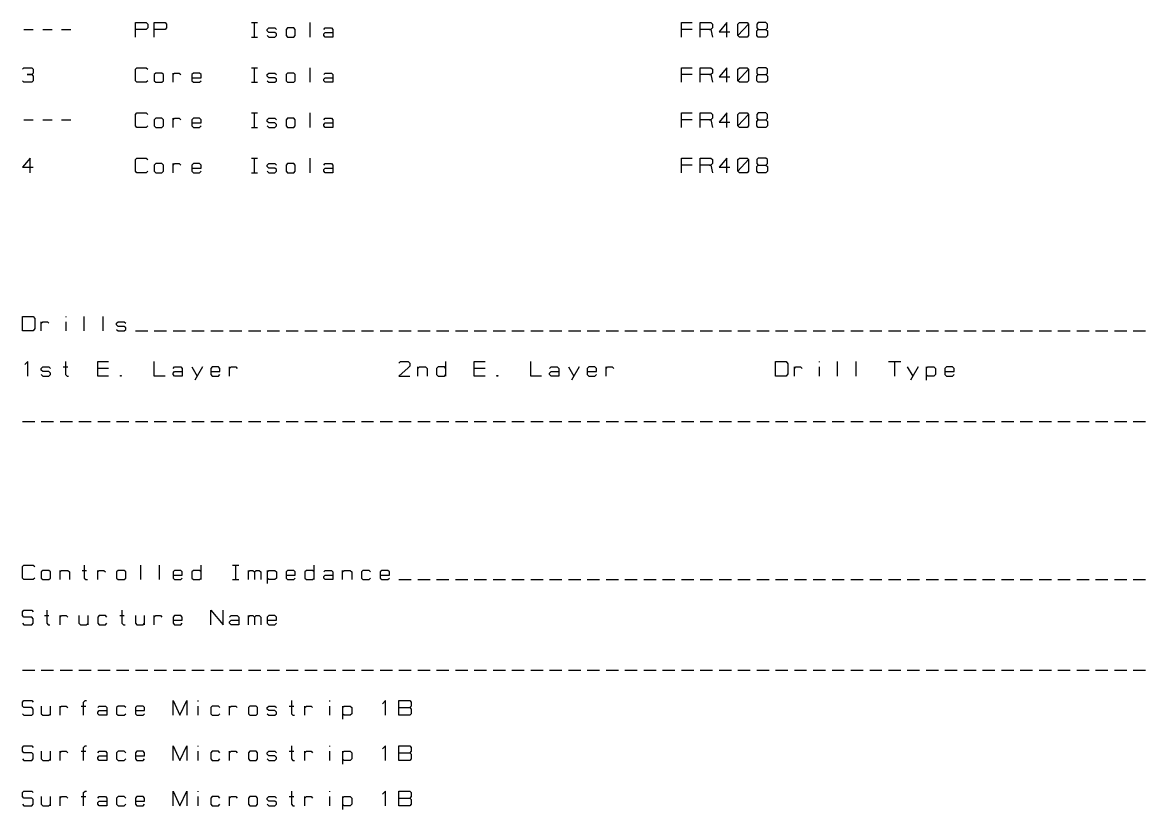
# Model space of a CAD drawing. Extents: x 0 to 291, y 0 to 144.
# Drawn here: x 0 to 49.69, y 0 to 34.82 of the extents above; entities that cross this region are included whole.
import ezdxf

# ---------------------------------------------------------------- set-up
doc = ezdxf.new("R2010")
doc.units = 0

msp = doc.modelspace()

# ---------------------------------------------------------------- linework, layer by layer
at = {"layer": 'StackupLayer'}
for p, q in [((4.998, 34.17), (4.998, 34.816)), ((4.998, 34.816), (5.474, 34.816)), ((5.474, 34.816), (5.542, 34.748)), ((5.831, 34.17), (5.831, 34.816)), ((5.831, 34.816), (6.307, 34.816)), ((6.307, 34.816), (6.375, 34.748)), ((10.132, 34.816), (10.404, 34.816)), ((10.268, 34.17), (10.268, 34.816)), ((12.733, 34.17), (12.733, 34.816)), ((29.155, 34.17), (29.155, 34.816)), ((29.155, 34.816), (29.631, 34.816)), ((29.988, 34.17), (29.988, 34.816)), ((29.988, 34.816), (30.464, 34.816)), ((30.464, 34.816), (30.532, 34.748)), ((31.161, 34.816), (30.821, 34.408)), ((31.161, 34.17), (31.161, 34.816)), ((31.654, 34.748), (31.722, 34.816)), ((31.722, 34.816), (32.062, 34.816)), ((32.062, 34.816), (32.13, 34.748)), ((32.555, 34.816), (32.487, 34.748)), ((32.895, 34.816), (32.555, 34.816)), ((32.963, 34.748), (32.895, 34.816)), ((0.068, 34.51), (0.476, 34.51)), ((0.901, 34.51), (1.309, 34.51)), ((1.734, 34.51), (2.142, 34.51)), ((5.474, 34.51), (4.998, 34.51)), ((5.542, 34.578), (5.474, 34.51)), ((5.542, 34.748), (5.542, 34.578)), ((6.307, 34.51), (5.831, 34.51)), ((6.375, 34.578), (6.307, 34.51)), ((6.375, 34.748), (6.375, 34.578)), ((10.829, 34.51), (10.897, 34.578)), ((10.829, 34.442), (10.829, 34.51)), ((10.897, 34.374), (10.829, 34.442)), ((10.897, 34.578), (11.169, 34.578)), ((11.169, 34.374), (10.897, 34.374)), ((11.169, 34.578), (11.237, 34.51)), ((11.237, 34.306), (11.169, 34.374)), ((11.237, 34.238), (11.237, 34.306)), ((11.73, 34.578), (11.662, 34.51)), ((11.662, 34.51), (11.662, 34.238)), ((12.002, 34.578), (11.73, 34.578)), ((12.07, 34.51), (12.002, 34.578)), ((12.07, 34.238), (12.07, 34.51)), ((13.328, 34.51), (13.396, 34.578)), ((13.328, 34.306), (13.396, 34.374)), ((13.328, 34.238), (13.328, 34.306)), ((13.396, 34.578), (13.668, 34.578)), ((13.396, 34.374), (13.736, 34.374)), ((13.668, 34.578), (13.736, 34.51)), ((13.736, 34.51), (13.736, 34.17)), ((29.631, 34.51), (29.155, 34.51)), ((30.464, 34.51), (29.988, 34.51)), ((30.396, 34.51), (30.464, 34.51)), ((30.532, 34.578), (30.464, 34.51)), ((30.464, 34.51), (30.532, 34.17)), ((30.532, 34.748), (30.532, 34.578)), ((30.821, 34.408), (31.297, 34.408)), ((31.654, 34.238), (31.654, 34.748)), ((31.654, 34.238), (32.13, 34.748)), ((32.13, 34.748), (32.13, 34.238)), ((32.487, 34.748), (32.487, 34.578)), ((32.487, 34.578), (32.555, 34.51)), ((32.487, 34.442), (32.555, 34.51)), ((32.487, 34.238), (32.487, 34.442)), ((32.555, 34.51), (32.895, 34.51)), ((32.555, 34.51), (32.895, 34.51)), ((32.895, 34.51), (32.963, 34.578)), ((32.895, 34.51), (32.963, 34.442)), ((32.963, 34.578), (32.963, 34.748)), ((32.963, 34.442), (32.963, 34.238)), ((10.132, 34.17), (10.404, 34.17)), ((10.829, 34.238), (10.897, 34.17)), ((10.897, 34.17), (11.169, 34.17)), ((11.169, 34.17), (11.237, 34.238)), ((11.662, 34.238), (11.73, 34.17)), ((11.73, 34.17), (12.002, 34.17)), ((12.002, 34.17), (12.07, 34.238)), ((13.396, 34.17), (13.328, 34.238)), ((13.736, 34.17), (13.396, 34.17)), ((13.736, 34.238), (13.736, 34.17)), ((31.722, 34.17), (31.654, 34.238)), ((32.062, 34.17), (31.722, 34.17)), ((32.13, 34.238), (32.062, 34.17)), ((32.555, 34.17), (32.487, 34.238)), ((32.895, 34.17), (32.555, 34.17)), ((32.963, 34.238), (32.895, 34.17)), ((0, 32.748), (0.068, 32.816)), ((0.068, 32.816), (0.408, 32.816)), ((0.408, 32.816), (0.476, 32.748)), ((4.998, 32.748), (5.066, 32.816)), ((5.066, 32.816), (5.474, 32.816)), ((5.474, 32.816), (5.542, 32.748)), ((10.132, 32.816), (10.404, 32.816)), ((10.268, 32.17), (10.268, 32.816)), ((12.733, 32.17), (12.733, 32.816)), ((29.155, 32.17), (29.155, 32.816)), ((29.155, 32.816), (29.631, 32.816)), ((29.988, 32.17), (29.988, 32.816)), ((29.988, 32.816), (30.464, 32.816)), ((30.464, 32.816), (30.532, 32.748)), ((31.161, 32.816), (30.821, 32.408)), ((31.161, 32.17), (31.161, 32.816)), ((31.654, 32.748), (31.722, 32.816)), ((31.722, 32.816), (32.062, 32.816)), ((32.062, 32.816), (32.13, 32.748)), ((32.555, 32.816), (32.487, 32.748)), ((32.895, 32.816), (32.555, 32.816)), ((32.963, 32.748), (32.895, 32.816)), ((0.408, 32.51), (0.204, 32.51)), ((0.204, 32.51), (0.408, 32.51)), ((0.476, 32.578), (0.408, 32.51)), ((0.408, 32.51), (0.476, 32.442)), ((0.476, 32.748), (0.476, 32.578)), ((0.476, 32.442), (0.476, 32.238)), ((4.998, 32.238), (4.998, 32.748)), ((5.899, 32.578), (5.831, 32.51)), ((5.831, 32.51), (5.831, 32.238)), ((6.171, 32.578), (5.899, 32.578)), ((6.239, 32.51), (6.171, 32.578)), ((6.239, 32.238), (6.239, 32.51)), ((6.664, 32.17), (6.664, 32.578)), ((6.664, 32.51), (6.732, 32.578)), ((6.732, 32.578), (6.936, 32.578)), ((6.936, 32.578), (7.004, 32.51)), ((7.565, 32.578), (7.497, 32.51)), ((7.497, 32.51), (7.497, 32.238)), ((7.497, 32.374), (7.905, 32.374)), ((7.837, 32.578), (7.565, 32.578)), ((7.905, 32.51), (7.837, 32.578)), ((7.905, 32.374), (7.905, 32.51)), ((10.829, 32.51), (10.897, 32.578)), ((10.829, 32.442), (10.829, 32.51)), ((10.897, 32.374), (10.829, 32.442)), ((10.897, 32.578), (11.169, 32.578)), ((11.169, 32.374), (10.897, 32.374)), ((11.169, 32.578), (11.237, 32.51)), ((11.237, 32.306), (11.169, 32.374)), ((11.237, 32.238), (11.237, 32.306)), ((11.73, 32.578), (11.662, 32.51)), ((11.662, 32.51), (11.662, 32.238)), ((12.002, 32.578), (11.73, 32.578)), ((12.07, 32.51), (12.002, 32.578)), ((12.07, 32.238), (12.07, 32.51)), ((13.328, 32.51), (13.396, 32.578)), ((13.328, 32.306), (13.396, 32.374)), ((13.328, 32.238), (13.328, 32.306)), ((13.396, 32.578), (13.668, 32.578)), ((13.396, 32.374), (13.736, 32.374)), ((13.668, 32.578), (13.736, 32.51)), ((13.736, 32.51), (13.736, 32.17)), ((29.631, 32.51), (29.155, 32.51)), ((30.464, 32.51), (29.988, 32.51)), ((30.396, 32.51), (30.464, 32.51)), ((30.532, 32.578), (30.464, 32.51)), ((30.464, 32.51), (30.532, 32.17)), ((30.532, 32.748), (30.532, 32.578)), ((30.821, 32.408), (31.297, 32.408)), ((31.654, 32.238), (31.654, 32.748)), ((31.654, 32.238), (32.13, 32.748)), ((32.13, 32.748), (32.13, 32.238)), ((32.487, 32.748), (32.487, 32.578)), ((32.487, 32.578), (32.555, 32.51)), ((32.487, 32.442), (32.555, 32.51)), ((32.487, 32.238), (32.487, 32.442)), ((32.555, 32.51), (32.895, 32.51)), ((32.555, 32.51), (32.895, 32.51)), ((32.895, 32.51), (32.963, 32.578)), ((32.895, 32.51), (32.963, 32.442)), ((32.963, 32.578), (32.963, 32.748)), ((32.963, 32.442), (32.963, 32.238)), ((0.068, 32.17), (0, 32.238)), ((0.408, 32.17), (0.068, 32.17)), ((0.476, 32.238), (0.408, 32.17)), ((5.066, 32.17), (4.998, 32.238)), ((5.474, 32.17), (5.066, 32.17)), ((5.542, 32.238), (5.474, 32.17)), ((5.831, 32.238), (5.899, 32.17)), ((5.899, 32.17), (6.171, 32.17)), ((6.171, 32.17), (6.239, 32.238)), ((7.497, 32.238), (7.565, 32.17)), ((7.565, 32.17), (7.837, 32.17)), ((7.837, 32.17), (7.905, 32.238)), ((10.132, 32.17), (10.404, 32.17)), ((10.829, 32.238), (10.897, 32.17)), ((10.897, 32.17), (11.169, 32.17)), ((11.169, 32.17), (11.237, 32.238)), ((11.662, 32.238), (11.73, 32.17)), ((11.73, 32.17), (12.002, 32.17)), ((12.002, 32.17), (12.07, 32.238)), ((13.396, 32.17), (13.328, 32.238)), ((13.736, 32.17), (13.396, 32.17)), ((13.736, 32.238), (13.736, 32.17)), ((31.722, 32.17), (31.654, 32.238)), ((32.062, 32.17), (31.722, 32.17)), ((32.13, 32.238), (32.062, 32.17)), ((32.555, 32.17), (32.487, 32.238)), ((32.895, 32.17), (32.555, 32.17)), ((32.963, 32.238), (32.895, 32.17)), ((4.998, 30.748), (5.066, 30.816)), ((5.066, 30.816), (5.474, 30.816)), ((5.474, 30.816), (5.542, 30.748)), ((10.132, 30.816), (10.404, 30.816)), ((10.268, 30.17), (10.268, 30.816)), ((12.733, 30.17), (12.733, 30.816)), ((29.155, 30.17), (29.155, 30.816)), ((29.155, 30.816), (29.631, 30.816)), ((29.988, 30.17), (29.988, 30.816)), ((29.988, 30.816), (30.464, 30.816)), ((30.464, 30.816), (30.532, 30.748)), ((31.161, 30.816), (30.821, 30.408)), ((31.161, 30.17), (31.161, 30.816)), ((31.654, 30.748), (31.722, 30.816)), ((31.722, 30.816), (32.062, 30.816)), ((32.062, 30.816), (32.13, 30.748)), ((32.555, 30.816), (32.487, 30.748)), ((32.895, 30.816), (32.555, 30.816)), ((32.963, 30.748), (32.895, 30.816)), ((0.068, 30.51), (0.476, 30.51)), ((0.901, 30.51), (1.309, 30.51)), ((1.734, 30.51), (2.142, 30.51)), ((4.998, 30.238), (4.998, 30.748)), ((5.899, 30.578), (5.831, 30.51)), ((5.831, 30.51), (5.831, 30.238)), ((6.171, 30.578), (5.899, 30.578)), ((6.239, 30.51), (6.171, 30.578)), ((6.239, 30.238), (6.239, 30.51)), ((6.664, 30.17), (6.664, 30.578)), ((6.664, 30.51), (6.732, 30.578)), ((6.732, 30.578), (6.936, 30.578)), ((6.936, 30.578), (7.004, 30.51)), ((7.565, 30.578), (7.497, 30.51)), ((7.497, 30.51), (7.497, 30.238)), ((7.497, 30.374), (7.905, 30.374)), ((7.837, 30.578), (7.565, 30.578)), ((7.905, 30.51), (7.837, 30.578)), ((7.905, 30.374), (7.905, 30.51)), ((10.829, 30.51), (10.897, 30.578)), ((10.829, 30.442), (10.829, 30.51)), ((10.897, 30.374), (10.829, 30.442)), ((10.897, 30.578), (11.169, 30.578)), ((11.169, 30.374), (10.897, 30.374)), ((11.169, 30.578), (11.237, 30.51)), ((11.237, 30.306), (11.169, 30.374)), ((11.73, 30.578), (11.662, 30.51)), ((11.662, 30.51), (11.662, 30.238)), ((12.002, 30.578), (11.73, 30.578)), ((12.07, 30.51), (12.002, 30.578)), ((12.07, 30.238), (12.07, 30.51)), ((13.328, 30.51), (13.396, 30.578)), ((13.328, 30.306), (13.396, 30.374)), ((13.396, 30.578), (13.668, 30.578)), ((13.396, 30.374), (13.736, 30.374)), ((13.668, 30.578), (13.736, 30.51)), ((13.736, 30.51), (13.736, 30.17)), ((29.631, 30.51), (29.155, 30.51)), ((30.464, 30.51), (29.988, 30.51)), ((30.396, 30.51), (30.464, 30.51)), ((30.532, 30.578), (30.464, 30.51)), ((30.464, 30.51), (30.532, 30.17)), ((30.532, 30.748), (30.532, 30.578)), ((30.821, 30.408), (31.297, 30.408)), ((31.654, 30.238), (31.654, 30.748)), ((31.654, 30.238), (32.13, 30.748)), ((32.13, 30.748), (32.13, 30.238)), ((32.487, 30.748), (32.487, 30.578)), ((32.487, 30.578), (32.555, 30.51)), ((32.487, 30.442), (32.555, 30.51)), ((32.487, 30.238), (32.487, 30.442)), ((32.555, 30.51), (32.895, 30.51)), ((32.555, 30.51), (32.895, 30.51)), ((32.895, 30.51), (32.963, 30.578)), ((32.895, 30.51), (32.963, 30.442)), ((32.963, 30.578), (32.963, 30.748)), ((32.963, 30.442), (32.963, 30.238)), ((5.066, 30.17), (4.998, 30.238)), ((5.474, 30.17), (5.066, 30.17)), ((5.542, 30.238), (5.474, 30.17)), ((5.831, 30.238), (5.899, 30.17)), ((5.899, 30.17), (6.171, 30.17)), ((6.171, 30.17), (6.239, 30.238)), ((7.497, 30.238), (7.565, 30.17)), ((7.565, 30.17), (7.837, 30.17)), ((7.837, 30.17), (7.905, 30.238)), ((10.132, 30.17), (10.404, 30.17)), ((10.829, 30.238), (10.897, 30.17)), ((10.897, 30.17), (11.169, 30.17)), ((11.169, 30.17), (11.237, 30.238)), ((11.237, 30.238), (11.237, 30.306)), ((11.662, 30.238), (11.73, 30.17)), ((11.73, 30.17), (12.002, 30.17)), ((12.002, 30.17), (12.07, 30.238)), ((13.328, 30.238), (13.328, 30.306)), ((13.396, 30.17), (13.328, 30.238)), ((13.736, 30.17), (13.396, 30.17)), ((13.736, 30.238), (13.736, 30.17)), ((31.722, 30.17), (31.654, 30.238)), ((32.062, 30.17), (31.722, 30.17)), ((32.13, 30.238), (32.062, 30.17)), ((32.555, 30.17), (32.487, 30.238)), ((32.895, 30.17), (32.555, 30.17)), ((32.963, 30.238), (32.895, 30.17)), ((0.34, 28.816), (0, 28.408)), ((0, 28.408), (0.476, 28.408)), ((0.34, 28.17), (0.34, 28.816)), ((4.998, 28.748), (5.066, 28.816)), ((4.998, 28.238), (4.998, 28.748)), ((5.066, 28.816), (5.474, 28.816)), ((5.474, 28.816), (5.542, 28.748)), ((5.899, 28.578), (5.831, 28.51)), ((5.831, 28.51), (5.831, 28.238)), ((6.171, 28.578), (5.899, 28.578)), ((6.239, 28.51), (6.171, 28.578)), ((6.239, 28.238), (6.239, 28.51)), ((6.664, 28.17), (6.664, 28.578)), ((6.664, 28.51), (6.732, 28.578)), ((6.732, 28.578), (6.936, 28.578)), ((6.936, 28.578), (7.004, 28.51)), ((7.565, 28.578), (7.497, 28.51)), ((7.497, 28.51), (7.497, 28.238)), ((7.497, 28.374), (7.905, 28.374)), ((7.837, 28.578), (7.565, 28.578)), ((7.905, 28.51), (7.837, 28.578)), ((7.905, 28.374), (7.905, 28.51)), ((10.132, 28.816), (10.404, 28.816)), ((10.268, 28.17), (10.268, 28.816)), ((10.829, 28.51), (10.897, 28.578)), ((10.829, 28.442), (10.829, 28.51)), ((10.897, 28.374), (10.829, 28.442)), ((10.897, 28.578), (11.169, 28.578)), ((11.169, 28.374), (10.897, 28.374)), ((11.169, 28.578), (11.237, 28.51)), ((11.237, 28.306), (11.169, 28.374)), ((11.73, 28.578), (11.662, 28.51)), ((11.662, 28.51), (11.662, 28.238)), ((12.002, 28.578), (11.73, 28.578)), ((12.07, 28.51), (12.002, 28.578)), ((12.07, 28.238), (12.07, 28.51)), ((12.733, 28.17), (12.733, 28.816)), ((13.328, 28.51), (13.396, 28.578)), ((13.328, 28.306), (13.396, 28.374)), ((13.396, 28.578), (13.668, 28.578)), ((13.396, 28.374), (13.736, 28.374)), ((13.668, 28.578), (13.736, 28.51)), ((13.736, 28.51), (13.736, 28.17)), ((29.155, 28.17), (29.155, 28.816)), ((29.155, 28.816), (29.631, 28.816)), ((29.631, 28.51), (29.155, 28.51)), ((29.988, 28.17), (29.988, 28.816)), ((29.988, 28.816), (30.464, 28.816)), ((30.464, 28.51), (29.988, 28.51)), ((30.396, 28.51), (30.464, 28.51)), ((30.464, 28.816), (30.532, 28.748)), ((30.532, 28.578), (30.464, 28.51)), ((30.464, 28.51), (30.532, 28.17)), ((30.532, 28.748), (30.532, 28.578)), ((31.161, 28.816), (30.821, 28.408)), ((30.821, 28.408), (31.297, 28.408)), ((31.161, 28.17), (31.161, 28.816)), ((31.654, 28.748), (31.722, 28.816)), ((31.654, 28.238), (31.654, 28.748)), ((31.654, 28.238), (32.13, 28.748)), ((31.722, 28.816), (32.062, 28.816)), ((32.062, 28.816), (32.13, 28.748)), ((32.13, 28.748), (32.13, 28.238)), ((32.555, 28.816), (32.487, 28.748)), ((32.487, 28.748), (32.487, 28.578)), ((32.487, 28.578), (32.555, 28.51)), ((32.487, 28.442), (32.555, 28.51)), ((32.487, 28.238), (32.487, 28.442)), ((32.895, 28.816), (32.555, 28.816)), ((32.555, 28.51), (32.895, 28.51)), ((32.555, 28.51), (32.895, 28.51)), ((32.963, 28.748), (32.895, 28.816)), ((32.895, 28.51), (32.963, 28.578)), ((32.895, 28.51), (32.963, 28.442)), ((32.963, 28.578), (32.963, 28.748)), ((32.963, 28.442), (32.963, 28.238)), ((5.066, 28.17), (4.998, 28.238)), ((5.474, 28.17), (5.066, 28.17)), ((5.542, 28.238), (5.474, 28.17)), ((5.831, 28.238), (5.899, 28.17)), ((5.899, 28.17), (6.171, 28.17)), ((6.171, 28.17), (6.239, 28.238)), ((7.497, 28.238), (7.565, 28.17)), ((7.565, 28.17), (7.837, 28.17)), ((7.837, 28.17), (7.905, 28.238)), ((10.132, 28.17), (10.404, 28.17)), ((10.829, 28.238), (10.897, 28.17)), ((10.897, 28.17), (11.169, 28.17)), ((11.169, 28.17), (11.237, 28.238)), ((11.237, 28.238), (11.237, 28.306)), ((11.662, 28.238), (11.73, 28.17)), ((11.73, 28.17), (12.002, 28.17)), ((12.002, 28.17), (12.07, 28.238)), ((13.328, 28.238), (13.328, 28.306)), ((13.396, 28.17), (13.328, 28.238)), ((13.736, 28.17), (13.396, 28.17)), ((13.736, 28.238), (13.736, 28.17)), ((31.722, 28.17), (31.654, 28.238)), ((32.062, 28.17), (31.722, 28.17)), ((32.13, 28.238), (32.062, 28.17)), ((32.555, 28.17), (32.487, 28.238)), ((32.895, 28.17), (32.555, 28.17)), ((32.963, 28.238), (32.895, 28.17)), ((0, 21.17), (0, 21.816)), ((0, 21.816), (0.476, 21.816)), ((0.476, 21.816), (0.544, 21.714)), ((0.544, 21.714), (0.544, 21.272)), ((0.833, 21.17), (0.833, 21.578)), ((0.833, 21.51), (0.901, 21.578)), ((0.901, 21.578), (1.105, 21.578)), ((1.105, 21.578), (1.173, 21.51)), ((1.938, 21.782), (1.938, 21.816)), ((1.938, 21.17), (1.938, 21.578)), ((2.737, 21.17), (2.737, 21.816)), ((3.57, 21.17), (3.57, 21.816)), ((4.165, 21.51), (4.233, 21.578)), ((4.165, 21.442), (4.165, 21.51)), ((4.233, 21.374), (4.165, 21.442)), ((4.233, 21.578), (4.505, 21.578)), ((4.505, 21.374), (4.233, 21.374)), ((4.505, 21.578), (4.573, 21.51)), ((4.573, 21.306), (4.505, 21.374)), ((0.476, 21.17), (0, 21.17)), ((0.544, 21.272), (0.476, 21.17)), ((4.165, 21.238), (4.233, 21.17)), ((4.233, 21.17), (4.505, 21.17)), ((4.505, 21.17), (4.573, 21.238)), ((4.573, 21.238), (4.573, 21.306)), ((4.998, 21.17), (5.542, 21.17)), ((5.831, 21.17), (6.375, 21.17)), ((6.664, 21.17), (7.208, 21.17)), ((7.497, 21.17), (8.041, 21.17)), ((8.33, 21.17), (8.874, 21.17)), ((9.163, 21.17), (9.707, 21.17)), ((9.996, 21.17), (10.54, 21.17)), ((10.829, 21.17), (11.373, 21.17)), ((11.662, 21.17), (12.206, 21.17)), ((12.495, 21.17), (13.039, 21.17)), ((13.328, 21.17), (13.872, 21.17)), ((14.161, 21.17), (14.705, 21.17)), ((14.994, 21.17), (15.538, 21.17)), ((15.827, 21.17), (16.371, 21.17)), ((16.66, 21.17), (17.204, 21.17)), ((17.493, 21.17), (18.037, 21.17)), ((18.326, 21.17), (18.87, 21.17)), ((19.159, 21.17), (19.703, 21.17)), ((19.992, 21.17), (20.536, 21.17)), ((20.825, 21.17), (21.369, 21.17)), ((21.658, 21.17), (22.202, 21.17)), ((22.491, 21.17), (23.035, 21.17)), ((23.324, 21.17), (23.868, 21.17)), ((24.157, 21.17), (24.701, 21.17)), ((24.99, 21.17), (25.534, 21.17)), ((25.823, 21.17), (26.367, 21.17)), ((26.656, 21.17), (27.2, 21.17)), ((27.489, 21.17), (28.033, 21.17)), ((28.322, 21.17), (28.866, 21.17)), ((29.155, 21.17), (29.699, 21.17)), ((29.988, 21.17), (30.532, 21.17)), ((30.821, 21.17), (31.365, 21.17)), ((31.654, 21.17), (32.198, 21.17)), ((32.487, 21.17), (33.031, 21.17)), ((33.32, 21.17), (33.864, 21.17)), ((34.153, 21.17), (34.697, 21.17)), ((34.986, 21.17), (35.53, 21.17)), ((35.819, 21.17), (36.363, 21.17)), ((36.652, 21.17), (37.196, 21.17)), ((37.485, 21.17), (38.029, 21.17)), ((38.318, 21.17), (38.862, 21.17)), ((39.151, 21.17), (39.695, 21.17)), ((39.984, 21.17), (40.528, 21.17)), ((40.817, 21.17), (41.361, 21.17)), ((41.65, 21.17), (42.194, 21.17)), ((42.483, 21.17), (43.027, 21.17)), ((43.316, 21.17), (43.86, 21.17)), ((44.149, 21.17), (44.693, 21.17)), ((44.982, 21.17), (45.526, 21.17)), ((45.815, 21.17), (46.359, 21.17)), ((46.648, 21.17), (47.192, 21.17)), ((47.481, 21.17), (48.025, 21.17)), ((48.314, 21.17), (48.858, 21.17)), ((49.147, 21.17), (49.691, 21.17)), ((0.238, 19.816), (0.102, 19.68)), ((0.238, 19.17), (0.238, 19.816)), ((0.833, 19.51), (0.901, 19.578)), ((0.833, 19.442), (0.833, 19.51)), ((0.901, 19.374), (0.833, 19.442)), ((0.901, 19.578), (1.173, 19.578)), ((1.173, 19.578), (1.241, 19.51)), ((1.802, 19.578), (2.006, 19.578)), ((1.904, 19.816), (1.904, 19.238)), ((3.332, 19.17), (3.332, 19.816)), ((3.332, 19.816), (3.808, 19.816)), ((3.808, 19.51), (3.332, 19.51)), ((5.831, 19.17), (5.831, 19.816)), ((6.664, 19.51), (6.732, 19.578)), ((6.732, 19.578), (7.004, 19.578)), ((7.004, 19.578), (7.072, 19.51)), ((7.072, 19.51), (7.072, 19.17)), ((7.497, 19.578), (7.735, 19.17)), ((7.973, 19.578), (7.633, 19)), ((8.398, 19.578), (8.33, 19.51)), ((8.33, 19.51), (8.33, 19.238)), ((8.67, 19.578), (8.398, 19.578)), ((8.738, 19.51), (8.67, 19.578)), ((8.738, 19.374), (8.738, 19.51)), ((9.163, 19.17), (9.163, 19.578)), ((9.163, 19.51), (9.231, 19.578)), ((9.231, 19.578), (9.435, 19.578)), ((9.435, 19.578), (9.503, 19.51)), ((16.66, 19.748), (16.728, 19.816)), ((17.068, 19.544), (16.66, 19.17)), ((16.728, 19.816), (17.068, 19.816)), ((17.068, 19.816), (17.136, 19.748)), ((17.136, 19.612), (17.068, 19.544)), ((17.136, 19.748), (17.136, 19.612)), ((17.493, 19.17), (17.493, 19.578)), ((17.493, 19.51), (17.561, 19.578)), ((17.561, 19.578), (17.833, 19.578)), ((17.833, 19.578), (17.901, 19.51)), ((17.901, 19.51), (17.901, 19.17)), ((18.394, 19.578), (18.326, 19.51)), ((18.326, 19.51), (18.326, 19.238)), ((18.666, 19.578), (18.394, 19.578)), ((18.734, 19.51), (18.666, 19.578)), ((18.734, 19.17), (18.734, 19.816)), ((19.992, 19.17), (19.992, 19.816)), ((19.992, 19.816), (20.468, 19.816)), ((20.468, 19.51), (19.992, 19.51)), ((22.491, 19.17), (22.491, 19.816)), ((23.324, 19.51), (23.392, 19.578)), ((23.392, 19.578), (23.664, 19.578)), ((23.664, 19.578), (23.732, 19.51)), ((23.732, 19.51), (23.732, 19.17)), ((24.157, 19.578), (24.395, 19.17)), ((24.633, 19.578), (24.293, 19)), ((25.058, 19.578), (24.99, 19.51)), ((24.99, 19.51), (24.99, 19.238)), ((25.33, 19.578), (25.058, 19.578)), ((25.398, 19.51), (25.33, 19.578)), ((25.398, 19.374), (25.398, 19.51)), ((25.823, 19.17), (25.823, 19.578)), ((25.823, 19.51), (25.891, 19.578)), ((25.891, 19.578), (26.095, 19.578)), ((26.095, 19.578), (26.163, 19.51)), ((33.32, 19.17), (33.32, 19.816)), ((33.32, 19.816), (33.796, 19.816)), ((33.796, 19.816), (33.864, 19.714)), ((33.864, 19.714), (33.864, 19.272)), ((34.153, 19.17), (34.153, 19.578)), ((34.153, 19.51), (34.221, 19.578)), ((34.221, 19.578), (34.425, 19.578)), ((34.425, 19.578), (34.493, 19.51)), ((35.258, 19.782), (35.258, 19.816)), ((35.258, 19.17), (35.258, 19.578)), ((36.057, 19.17), (36.057, 19.816)), ((36.89, 19.17), (36.89, 19.816)), ((38.318, 19.816), (38.862, 19.816)), ((38.59, 19.816), (38.59, 19.17)), ((39.151, 19.578), (39.389, 19.17)), ((39.627, 19.578), (39.287, 19)), ((39.984, 19.578), (39.984, 19)), ((39.984, 19.51), (40.052, 19.578)), ((40.052, 19.578), (40.324, 19.578)), ((40.324, 19.578), (40.392, 19.51)), ((40.392, 19.51), (40.392, 19.238)), ((40.885, 19.578), (40.817, 19.51)), ((40.817, 19.51), (40.817, 19.238)), ((41.157, 19.578), (40.885, 19.578)), ((41.225, 19.51), (41.157, 19.578)), ((41.225, 19.374), (41.225, 19.51)), ((0.833, 19.238), (0.901, 19.17)), ((1.173, 19.374), (0.901, 19.374)), ((0.901, 19.17), (1.173, 19.17)), ((1.241, 19.306), (1.173, 19.374)), ((1.173, 19.17), (1.241, 19.238)), ((1.241, 19.238), (1.241, 19.306)), ((1.904, 19.238), (1.972, 19.17)), ((1.972, 19.17), (2.04, 19.17)), ((3.808, 19.17), (3.332, 19.17)), ((4.335, 19.17), (4.335, 19.204)), ((4.335, 19.204), (4.369, 19.204)), ((4.369, 19.17), (4.335, 19.17)), ((4.369, 19.204), (4.369, 19.17)), ((6.307, 19.17), (5.831, 19.17)), ((6.664, 19.306), (6.732, 19.374)), ((6.664, 19.238), (6.664, 19.306)), ((6.732, 19.17), (6.664, 19.238)), ((6.732, 19.374), (7.072, 19.374)), ((7.072, 19.17), (6.732, 19.17)), ((7.072, 19.238), (7.072, 19.17)), ((8.33, 19.374), (8.738, 19.374)), ((8.33, 19.238), (8.398, 19.17)), ((8.398, 19.17), (8.67, 19.17)), ((8.67, 19.17), (8.738, 19.238)), ((16.66, 19.17), (17.136, 19.17)), ((18.326, 19.238), (18.394, 19.17)), ((18.394, 19.17), (18.666, 19.17)), ((18.666, 19.17), (18.734, 19.238)), ((20.468, 19.17), (19.992, 19.17)), ((20.995, 19.17), (20.995, 19.204)), ((20.995, 19.204), (21.029, 19.204)), ((21.029, 19.17), (20.995, 19.17)), ((21.029, 19.204), (21.029, 19.17)), ((22.967, 19.17), (22.491, 19.17)), ((23.324, 19.306), (23.392, 19.374)), ((23.324, 19.238), (23.324, 19.306)), ((23.392, 19.17), (23.324, 19.238)), ((23.392, 19.374), (23.732, 19.374)), ((23.732, 19.17), (23.392, 19.17)), ((23.732, 19.238), (23.732, 19.17)), ((24.99, 19.374), (25.398, 19.374)), ((24.99, 19.238), (25.058, 19.17)), ((25.058, 19.17), (25.33, 19.17)), ((25.33, 19.17), (25.398, 19.238)), ((33.796, 19.17), (33.32, 19.17)), ((33.864, 19.272), (33.796, 19.17)), ((40.052, 19.17), (39.984, 19.238)), ((40.324, 19.17), (40.052, 19.17)), ((40.392, 19.238), (40.324, 19.17)), ((40.817, 19.374), (41.225, 19.374)), ((40.817, 19.238), (40.885, 19.17)), ((40.885, 19.17), (41.157, 19.17)), ((41.157, 19.17), (41.225, 19.238)), ((0, 17.17), (0.544, 17.17)), ((0.833, 17.17), (1.377, 17.17)), ((1.666, 17.17), (2.21, 17.17)), ((2.499, 17.17), (3.043, 17.17)), ((3.332, 17.17), (3.876, 17.17)), ((4.165, 17.17), (4.709, 17.17)), ((4.998, 17.17), (5.542, 17.17)), ((5.831, 17.17), (6.375, 17.17)), ((6.664, 17.17), (7.208, 17.17)), ((7.497, 17.17), (8.041, 17.17)), ((8.33, 17.17), (8.874, 17.17)), ((9.163, 17.17), (9.707, 17.17)), ((9.996, 17.17), (10.54, 17.17)), ((10.829, 17.17), (11.373, 17.17)), ((11.662, 17.17), (12.206, 17.17)), ((12.495, 17.17), (13.039, 17.17)), ((13.328, 17.17), (13.872, 17.17)), ((14.161, 17.17), (14.705, 17.17)), ((14.994, 17.17), (15.538, 17.17)), ((15.827, 17.17), (16.371, 17.17)), ((16.66, 17.17), (17.204, 17.17)), ((17.493, 17.17), (18.037, 17.17)), ((18.326, 17.17), (18.87, 17.17)), ((19.159, 17.17), (19.703, 17.17)), ((19.992, 17.17), (20.536, 17.17)), ((20.825, 17.17), (21.369, 17.17)), ((21.658, 17.17), (22.202, 17.17)), ((22.491, 17.17), (23.035, 17.17)), ((23.324, 17.17), (23.868, 17.17)), ((24.157, 17.17), (24.701, 17.17)), ((24.99, 17.17), (25.534, 17.17)), ((25.823, 17.17), (26.367, 17.17)), ((26.656, 17.17), (27.2, 17.17)), ((27.489, 17.17), (28.033, 17.17)), ((28.322, 17.17), (28.866, 17.17)), ((29.155, 17.17), (29.699, 17.17)), ((29.988, 17.17), (30.532, 17.17)), ((30.821, 17.17), (31.365, 17.17)), ((31.654, 17.17), (32.198, 17.17)), ((32.487, 17.17), (33.031, 17.17)), ((33.32, 17.17), (33.864, 17.17)), ((34.153, 17.17), (34.697, 17.17)), ((34.986, 17.17), (35.53, 17.17)), ((35.819, 17.17), (36.363, 17.17)), ((36.652, 17.17), (37.196, 17.17)), ((37.485, 17.17), (38.029, 17.17)), ((38.318, 17.17), (38.862, 17.17)), ((39.151, 17.17), (39.695, 17.17)), ((39.984, 17.17), (40.528, 17.17)), ((40.817, 17.17), (41.361, 17.17)), ((41.65, 17.17), (42.194, 17.17)), ((42.483, 17.17), (43.027, 17.17)), ((43.316, 17.17), (43.86, 17.17)), ((44.149, 17.17), (44.693, 17.17)), ((44.982, 17.17), (45.526, 17.17)), ((45.815, 17.17), (46.359, 17.17)), ((46.648, 17.17), (47.192, 17.17)), ((47.481, 17.17), (48.025, 17.17)), ((48.314, 17.17), (48.858, 17.17)), ((49.147, 17.17), (49.691, 17.17)), ((0, 10.748), (0.068, 10.816)), ((0, 10.238), (0, 10.748)), ((0.068, 10.816), (0.476, 10.816)), ((0.476, 10.816), (0.544, 10.748)), ((0.901, 10.578), (0.833, 10.51)), ((0.833, 10.51), (0.833, 10.238)), ((1.173, 10.578), (0.901, 10.578)), ((1.241, 10.51), (1.173, 10.578)), ((1.241, 10.238), (1.241, 10.51)), ((1.666, 10.17), (1.666, 10.578)), ((1.666, 10.51), (1.734, 10.578)), ((1.734, 10.578), (2.006, 10.578)), ((2.006, 10.578), (2.074, 10.51)), ((2.074, 10.51), (2.074, 10.17)), ((2.635, 10.578), (2.839, 10.578)), ((2.737, 10.816), (2.737, 10.238)), ((3.332, 10.17), (3.332, 10.578)), ((3.332, 10.51), (3.4, 10.578)), ((3.4, 10.578), (3.604, 10.578)), ((3.604, 10.578), (3.672, 10.51)), ((4.233, 10.578), (4.165, 10.51)), ((4.165, 10.51), (4.165, 10.238)), ((4.505, 10.578), (4.233, 10.578)), ((4.573, 10.51), (4.505, 10.578)), ((4.573, 10.238), (4.573, 10.51)), ((5.236, 10.17), (5.236, 10.816)), ((6.069, 10.17), (6.069, 10.816)), ((6.732, 10.578), (6.664, 10.51)), ((6.664, 10.51), (6.664, 10.238)), ((7.004, 10.578), (6.732, 10.578)), ((7.072, 10.51), (7.004, 10.578)), ((7.072, 10.374), (7.072, 10.51)), ((7.565, 10.578), (7.497, 10.51)), ((7.497, 10.51), (7.497, 10.238)), ((7.837, 10.578), (7.565, 10.578)), ((7.905, 10.51), (7.837, 10.578)), ((7.905, 10.17), (7.905, 10.816)), ((9.299, 10.816), (9.571, 10.816)), ((9.435, 10.17), (9.435, 10.816)), ((9.996, 10.17), (9.996, 10.578)), ((9.996, 10.51), (10.064, 10.578)), ((10.064, 10.578), (10.2, 10.578)), ((10.2, 10.578), (10.268, 10.51)), ((10.268, 10.51), (10.336, 10.578)), ((10.268, 10.51), (10.268, 10.17)), ((10.336, 10.578), (10.472, 10.578)), ((10.472, 10.578), (10.54, 10.51)), ((10.54, 10.51), (10.54, 10.17)), ((10.829, 10.578), (10.829, 10)), ((10.829, 10.51), (10.897, 10.578)), ((10.897, 10.578), (11.169, 10.578)), ((11.169, 10.578), (11.237, 10.51)), ((11.237, 10.51), (11.237, 10.238)), ((11.73, 10.578), (11.662, 10.51)), ((11.662, 10.51), (11.662, 10.238)), ((12.002, 10.578), (11.73, 10.578)), ((12.07, 10.51), (12.002, 10.578)), ((12.07, 10.374), (12.07, 10.51)), ((12.563, 10.578), (12.495, 10.51)), ((12.495, 10.51), (12.495, 10.238)), ((12.835, 10.578), (12.563, 10.578)), ((12.903, 10.51), (12.835, 10.578)), ((12.903, 10.17), (12.903, 10.816)), ((13.328, 10.51), (13.396, 10.578)), ((13.396, 10.578), (13.668, 10.578)), ((13.668, 10.578), (13.736, 10.51)), ((13.736, 10.51), (13.736, 10.17)), ((14.161, 10.17), (14.161, 10.578)), ((14.161, 10.51), (14.229, 10.578)), ((14.229, 10.578), (14.501, 10.578)), ((14.501, 10.578), (14.569, 10.51)), ((14.569, 10.51), (14.569, 10.17)), ((15.062, 10.578), (14.994, 10.51)), ((14.994, 10.51), (14.994, 10.238)), ((15.334, 10.578), (15.062, 10.578)), ((15.402, 10.51), (15.334, 10.578)), ((15.895, 10.578), (15.827, 10.51)), ((15.827, 10.51), (15.827, 10.238)), ((16.167, 10.578), (15.895, 10.578)), ((16.235, 10.51), (16.167, 10.578)), ((16.235, 10.374), (16.235, 10.51)), ((0.068, 10.17), (0, 10.238)), ((0.476, 10.17), (0.068, 10.17)), ((0.544, 10.238), (0.476, 10.17)), ((0.833, 10.238), (0.901, 10.17)), ((0.901, 10.17), (1.173, 10.17)), ((1.173, 10.17), (1.241, 10.238)), ((2.737, 10.238), (2.805, 10.17)), ((2.805, 10.17), (2.873, 10.17)), ((4.165, 10.238), (4.233, 10.17)), ((4.233, 10.17), (4.505, 10.17)), ((4.505, 10.17), (4.573, 10.238)), ((6.664, 10.374), (7.072, 10.374)), ((6.664, 10.238), (6.732, 10.17)), ((6.732, 10.17), (7.004, 10.17)), ((7.004, 10.17), (7.072, 10.238)), ((7.497, 10.238), (7.565, 10.17)), ((7.565, 10.17), (7.837, 10.17)), ((7.837, 10.17), (7.905, 10.238)), ((9.299, 10.17), (9.571, 10.17)), ((10.897, 10.17), (10.829, 10.238)), ((11.169, 10.17), (10.897, 10.17)), ((11.237, 10.238), (11.169, 10.17)), ((11.662, 10.374), (12.07, 10.374)), ((11.662, 10.238), (11.73, 10.17)), ((11.73, 10.17), (12.002, 10.17)), ((12.002, 10.17), (12.07, 10.238)), ((12.495, 10.238), (12.563, 10.17)), ((12.563, 10.17), (12.835, 10.17)), ((12.835, 10.17), (12.903, 10.238)), ((13.328, 10.306), (13.396, 10.374)), ((13.328, 10.238), (13.328, 10.306)), ((13.396, 10.17), (13.328, 10.238)), ((13.396, 10.374), (13.736, 10.374)), ((13.736, 10.17), (13.396, 10.17)), ((13.736, 10.238), (13.736, 10.17)), ((14.994, 10.238), (15.062, 10.17)), ((15.062, 10.17), (15.334, 10.17)), ((15.334, 10.17), (15.402, 10.238)), ((15.827, 10.374), (16.235, 10.374)), ((15.827, 10.238), (15.895, 10.17)), ((15.895, 10.17), (16.167, 10.17)), ((16.167, 10.17), (16.235, 10.238)), ((16.66, 10.17), (17.204, 10.17)), ((17.493, 10.17), (18.037, 10.17)), ((18.326, 10.17), (18.87, 10.17)), ((19.159, 10.17), (19.703, 10.17)), ((19.992, 10.17), (20.536, 10.17)), ((20.825, 10.17), (21.369, 10.17)), ((21.658, 10.17), (22.202, 10.17)), ((22.491, 10.17), (23.035, 10.17)), ((23.324, 10.17), (23.868, 10.17)), ((24.157, 10.17), (24.701, 10.17)), ((24.99, 10.17), (25.534, 10.17)), ((25.823, 10.17), (26.367, 10.17)), ((26.656, 10.17), (27.2, 10.17)), ((27.489, 10.17), (28.033, 10.17)), ((28.322, 10.17), (28.866, 10.17)), ((29.155, 10.17), (29.699, 10.17)), ((29.988, 10.17), (30.532, 10.17)), ((30.821, 10.17), (31.365, 10.17)), ((31.654, 10.17), (32.198, 10.17)), ((32.487, 10.17), (33.031, 10.17)), ((33.32, 10.17), (33.864, 10.17)), ((34.153, 10.17), (34.697, 10.17)), ((34.986, 10.17), (35.53, 10.17)), ((35.819, 10.17), (36.363, 10.17)), ((36.652, 10.17), (37.196, 10.17)), ((37.485, 10.17), (38.029, 10.17)), ((38.318, 10.17), (38.862, 10.17)), ((39.151, 10.17), (39.695, 10.17)), ((39.984, 10.17), (40.528, 10.17)), ((40.817, 10.17), (41.361, 10.17)), ((41.65, 10.17), (42.194, 10.17)), ((42.483, 10.17), (43.027, 10.17)), ((43.316, 10.17), (43.86, 10.17)), ((44.149, 10.17), (44.693, 10.17)), ((44.982, 10.17), (45.526, 10.17)), ((45.815, 10.17), (46.359, 10.17)), ((46.648, 10.17), (47.192, 10.17)), ((47.481, 10.17), (48.025, 10.17)), ((48.314, 10.17), (48.858, 10.17)), ((49.147, 10.17), (49.691, 10.17)), ((0, 8.748), (0.068, 8.816)), ((0, 8.578), (0, 8.748)), ((0.068, 8.51), (0, 8.578)), ((0.068, 8.816), (0.408, 8.816)), ((0.408, 8.51), (0.068, 8.51)), ((0.408, 8.816), (0.476, 8.748)), ((0.476, 8.442), (0.408, 8.51)), ((0.969, 8.578), (1.173, 8.578)), ((1.071, 8.816), (1.071, 8.238)), ((1.666, 8.17), (1.666, 8.578)), ((1.666, 8.51), (1.734, 8.578)), ((1.734, 8.578), (1.938, 8.578)), ((1.938, 8.578), (2.006, 8.51)), ((2.499, 8.578), (2.499, 8.238)), ((2.907, 8.17), (2.907, 8.578)), ((3.4, 8.578), (3.332, 8.51)), ((3.332, 8.51), (3.332, 8.238)), ((3.672, 8.578), (3.4, 8.578)), ((3.74, 8.51), (3.672, 8.578)), ((4.301, 8.578), (4.505, 8.578)), ((4.403, 8.816), (4.403, 8.238)), ((4.998, 8.578), (4.998, 8.238)), ((5.406, 8.17), (5.406, 8.578)), ((5.831, 8.17), (5.831, 8.578)), ((5.831, 8.51), (5.899, 8.578)), ((5.899, 8.578), (6.103, 8.578)), ((6.103, 8.578), (6.171, 8.51)), ((6.732, 8.578), (6.664, 8.51)), ((6.664, 8.51), (6.664, 8.238)), ((7.004, 8.578), (6.732, 8.578)), ((7.072, 8.51), (7.004, 8.578)), ((7.072, 8.374), (7.072, 8.51)), ((8.33, 8.17), (8.33, 8.816)), ((8.33, 8.816), (8.874, 8.17)), ((8.874, 8.17), (8.874, 8.816)), ((9.163, 8.51), (9.231, 8.578)), ((9.231, 8.578), (9.503, 8.578)), ((9.503, 8.578), (9.571, 8.51)), ((9.571, 8.51), (9.571, 8.17)), ((9.996, 8.17), (9.996, 8.578)), ((9.996, 8.51), (10.064, 8.578)), ((10.064, 8.578), (10.2, 8.578)), ((10.2, 8.578), (10.268, 8.51)), ((10.268, 8.51), (10.336, 8.578)), ((10.268, 8.51), (10.268, 8.17)), ((10.336, 8.578), (10.472, 8.578)), ((10.472, 8.578), (10.54, 8.51)), ((10.54, 8.51), (10.54, 8.17)), ((10.897, 8.578), (10.829, 8.51)), ((10.829, 8.51), (10.829, 8.238)), ((11.169, 8.578), (10.897, 8.578)), ((11.237, 8.51), (11.169, 8.578)), ((11.237, 8.374), (11.237, 8.51)), ((0, 8.238), (0.068, 8.17)), ((0.068, 8.17), (0.408, 8.17)), ((0.408, 8.17), (0.476, 8.238)), ((0.476, 8.238), (0.476, 8.442)), ((1.071, 8.238), (1.139, 8.17)), ((1.139, 8.17), (1.207, 8.17)), ((2.499, 8.238), (2.567, 8.17)), ((2.567, 8.17), (2.839, 8.17)), ((2.839, 8.17), (2.907, 8.238)), ((3.332, 8.238), (3.4, 8.17)), ((3.4, 8.17), (3.672, 8.17)), ((3.672, 8.17), (3.74, 8.238)), ((4.403, 8.238), (4.471, 8.17)), ((4.471, 8.17), (4.539, 8.17)), ((4.998, 8.238), (5.066, 8.17)), ((5.066, 8.17), (5.338, 8.17)), ((5.338, 8.17), (5.406, 8.238)), ((6.664, 8.374), (7.072, 8.374)), ((6.664, 8.238), (6.732, 8.17)), ((6.732, 8.17), (7.004, 8.17)), ((7.004, 8.17), (7.072, 8.238)), ((9.163, 8.306), (9.231, 8.374)), ((9.163, 8.238), (9.163, 8.306)), ((9.231, 8.17), (9.163, 8.238)), ((9.231, 8.374), (9.571, 8.374)), ((9.571, 8.17), (9.231, 8.17)), ((9.571, 8.238), (9.571, 8.17)), ((10.829, 8.374), (11.237, 8.374)), ((10.829, 8.238), (10.897, 8.17)), ((10.897, 8.17), (11.169, 8.17)), ((11.169, 8.17), (11.237, 8.238)), ((0, 6.17), (0.544, 6.17)), ((0.833, 6.17), (1.377, 6.17)), ((1.666, 6.17), (2.21, 6.17)), ((2.499, 6.17), (3.043, 6.17)), ((3.332, 6.17), (3.876, 6.17)), ((4.165, 6.17), (4.709, 6.17)), ((4.998, 6.17), (5.542, 6.17)), ((5.831, 6.17), (6.375, 6.17)), ((6.664, 6.17), (7.208, 6.17)), ((7.497, 6.17), (8.041, 6.17)), ((8.33, 6.17), (8.874, 6.17)), ((9.163, 6.17), (9.707, 6.17)), ((9.996, 6.17), (10.54, 6.17)), ((10.829, 6.17), (11.373, 6.17)), ((11.662, 6.17), (12.206, 6.17)), ((12.495, 6.17), (13.039, 6.17)), ((13.328, 6.17), (13.872, 6.17)), ((14.161, 6.17), (14.705, 6.17)), ((14.994, 6.17), (15.538, 6.17)), ((15.827, 6.17), (16.371, 6.17)), ((16.66, 6.17), (17.204, 6.17)), ((17.493, 6.17), (18.037, 6.17)), ((18.326, 6.17), (18.87, 6.17)), ((19.159, 6.17), (19.703, 6.17)), ((19.992, 6.17), (20.536, 6.17)), ((20.825, 6.17), (21.369, 6.17)), ((21.658, 6.17), (22.202, 6.17)), ((22.491, 6.17), (23.035, 6.17)), ((23.324, 6.17), (23.868, 6.17)), ((24.157, 6.17), (24.701, 6.17)), ((24.99, 6.17), (25.534, 6.17)), ((25.823, 6.17), (26.367, 6.17)), ((26.656, 6.17), (27.2, 6.17)), ((27.489, 6.17), (28.033, 6.17)), ((28.322, 6.17), (28.866, 6.17)), ((29.155, 6.17), (29.699, 6.17)), ((29.988, 6.17), (30.532, 6.17)), ((30.821, 6.17), (31.365, 6.17)), ((31.654, 6.17), (32.198, 6.17)), ((32.487, 6.17), (33.031, 6.17)), ((33.32, 6.17), (33.864, 6.17)), ((34.153, 6.17), (34.697, 6.17)), ((34.986, 6.17), (35.53, 6.17)), ((35.819, 6.17), (36.363, 6.17)), ((36.652, 6.17), (37.196, 6.17)), ((37.485, 6.17), (38.029, 6.17)), ((38.318, 6.17), (38.862, 6.17)), ((39.151, 6.17), (39.695, 6.17)), ((39.984, 6.17), (40.528, 6.17)), ((40.817, 6.17), (41.361, 6.17)), ((41.65, 6.17), (42.194, 6.17)), ((42.483, 6.17), (43.027, 6.17)), ((43.316, 6.17), (43.86, 6.17)), ((44.149, 6.17), (44.693, 6.17)), ((44.982, 6.17), (45.526, 6.17)), ((45.815, 6.17), (46.359, 6.17)), ((46.648, 6.17), (47.192, 6.17)), ((47.481, 6.17), (48.025, 6.17)), ((48.314, 6.17), (48.858, 6.17)), ((49.147, 6.17), (49.691, 6.17)), ((0, 4.748), (0.068, 4.816)), ((0, 4.578), (0, 4.748)), ((0.068, 4.51), (0, 4.578)), ((0.068, 4.816), (0.408, 4.816)), ((0.408, 4.51), (0.068, 4.51)), ((0.408, 4.816), (0.476, 4.748)), ((0.476, 4.442), (0.408, 4.51)), ((0.833, 4.578), (0.833, 4.238)), ((1.241, 4.17), (1.241, 4.578)), ((1.666, 4.17), (1.666, 4.578)), ((1.666, 4.51), (1.734, 4.578)), ((1.734, 4.578), (1.938, 4.578)), ((1.938, 4.578), (2.006, 4.51)), ((2.601, 4.578), (2.805, 4.578)), ((2.703, 4.748), (2.771, 4.816)), ((2.703, 4.17), (2.703, 4.748)), ((2.771, 4.816), (2.839, 4.816)), ((3.332, 4.51), (3.4, 4.578)), ((3.4, 4.578), (3.672, 4.578)), ((3.672, 4.578), (3.74, 4.51)), ((3.74, 4.51), (3.74, 4.17)), ((4.233, 4.578), (4.165, 4.51)), ((4.165, 4.51), (4.165, 4.238)), ((4.505, 4.578), (4.233, 4.578)), ((4.573, 4.51), (4.505, 4.578)), ((5.066, 4.578), (4.998, 4.51)), ((4.998, 4.51), (4.998, 4.238)), ((5.338, 4.578), (5.066, 4.578)), ((5.406, 4.51), (5.338, 4.578)), ((5.406, 4.374), (5.406, 4.51)), ((6.664, 4.17), (6.664, 4.816)), ((6.664, 4.816), (6.97, 4.17)), ((6.97, 4.17), (7.276, 4.816)), ((7.276, 4.816), (7.276, 4.17)), ((7.769, 4.782), (7.769, 4.816)), ((7.769, 4.17), (7.769, 4.578)), ((8.398, 4.578), (8.33, 4.51)), ((8.33, 4.51), (8.33, 4.238)), ((8.67, 4.578), (8.398, 4.578)), ((8.738, 4.51), (8.67, 4.578)), ((9.163, 4.17), (9.163, 4.578)), ((9.163, 4.51), (9.231, 4.578)), ((9.231, 4.578), (9.435, 4.578)), ((9.435, 4.578), (9.503, 4.51)), ((10.064, 4.578), (9.996, 4.51)), ((9.996, 4.51), (9.996, 4.238)), ((10.336, 4.578), (10.064, 4.578)), ((10.404, 4.51), (10.336, 4.578)), ((10.404, 4.238), (10.404, 4.51)), ((10.829, 4.51), (10.897, 4.578)), ((10.829, 4.442), (10.829, 4.51)), ((10.897, 4.578), (11.169, 4.578)), ((11.169, 4.578), (11.237, 4.51)), ((11.798, 4.578), (12.002, 4.578)), ((11.9, 4.816), (11.9, 4.238)), ((12.495, 4.17), (12.495, 4.578)), ((12.495, 4.51), (12.563, 4.578)), ((12.563, 4.578), (12.767, 4.578)), ((12.767, 4.578), (12.835, 4.51)), ((13.6, 4.782), (13.6, 4.816)), ((13.6, 4.17), (13.6, 4.578)), ((14.161, 4.578), (14.161, 4)), ((14.161, 4.51), (14.229, 4.578)), ((14.229, 4.578), (14.501, 4.578)), ((14.501, 4.578), (14.569, 4.51)), ((14.569, 4.51), (14.569, 4.238)), ((16.065, 4.816), (15.929, 4.68)), ((16.065, 4.17), (16.065, 4.816)), ((16.66, 4.17), (16.66, 4.816)), ((16.66, 4.816), (17.136, 4.816)), ((16.66, 4.51), (17.136, 4.51)), ((17.136, 4.816), (17.204, 4.748)), ((17.204, 4.578), (17.136, 4.51)), ((17.136, 4.51), (17.204, 4.442)), ((17.204, 4.748), (17.204, 4.578)), ((0, 4.238), (0.068, 4.17)), ((0.068, 4.17), (0.408, 4.17)), ((0.408, 4.17), (0.476, 4.238)), ((0.476, 4.238), (0.476, 4.442)), ((0.833, 4.238), (0.901, 4.17)), ((0.901, 4.17), (1.173, 4.17)), ((1.173, 4.17), (1.241, 4.238)), ((3.332, 4.306), (3.4, 4.374)), ((3.332, 4.238), (3.332, 4.306)), ((3.4, 4.17), (3.332, 4.238)), ((3.4, 4.374), (3.74, 4.374)), ((3.74, 4.17), (3.4, 4.17)), ((3.74, 4.238), (3.74, 4.17)), ((4.165, 4.238), (4.233, 4.17)), ((4.233, 4.17), (4.505, 4.17)), ((4.505, 4.17), (4.573, 4.238)), ((4.998, 4.374), (5.406, 4.374)), ((4.998, 4.238), (5.066, 4.17)), ((5.066, 4.17), (5.338, 4.17)), ((5.338, 4.17), (5.406, 4.238)), ((8.33, 4.238), (8.398, 4.17)), ((8.398, 4.17), (8.67, 4.17)), ((8.67, 4.17), (8.738, 4.238)), ((9.996, 4.238), (10.064, 4.17)), ((10.064, 4.17), (10.336, 4.17)), ((10.336, 4.17), (10.404, 4.238)), ((10.897, 4.374), (10.829, 4.442)), ((10.829, 4.238), (10.897, 4.17)), ((11.169, 4.374), (10.897, 4.374)), ((10.897, 4.17), (11.169, 4.17)), ((11.237, 4.306), (11.169, 4.374)), ((11.169, 4.17), (11.237, 4.238)), ((11.237, 4.238), (11.237, 4.306)), ((11.9, 4.238), (11.968, 4.17)), ((11.968, 4.17), (12.036, 4.17)), ((14.229, 4.17), (14.161, 4.238)), ((14.501, 4.17), (14.229, 4.17)), ((14.569, 4.238), (14.501, 4.17)), ((17.136, 4.17), (16.66, 4.17)), ((17.204, 4.238), (17.136, 4.17)), ((17.204, 4.442), (17.204, 4.238)), ((0, 2.748), (0.068, 2.816)), ((0, 2.578), (0, 2.748)), ((0.068, 2.51), (0, 2.578)), ((0.068, 2.816), (0.408, 2.816)), ((0.408, 2.51), (0.068, 2.51)), ((0.408, 2.816), (0.476, 2.748)), ((0.476, 2.442), (0.408, 2.51)), ((0.833, 2.578), (0.833, 2.238)), ((1.241, 2.17), (1.241, 2.578)), ((1.666, 2.17), (1.666, 2.578)), ((1.666, 2.51), (1.734, 2.578)), ((1.734, 2.578), (1.938, 2.578)), ((1.938, 2.578), (2.006, 2.51)), ((2.601, 2.578), (2.805, 2.578)), ((2.703, 2.748), (2.771, 2.816)), ((2.703, 2.17), (2.703, 2.748)), ((2.771, 2.816), (2.839, 2.816)), ((3.332, 2.51), (3.4, 2.578)), ((3.4, 2.578), (3.672, 2.578)), ((3.672, 2.578), (3.74, 2.51)), ((3.74, 2.51), (3.74, 2.17)), ((4.233, 2.578), (4.165, 2.51)), ((4.165, 2.51), (4.165, 2.238)), ((4.505, 2.578), (4.233, 2.578)), ((4.573, 2.51), (4.505, 2.578)), ((5.066, 2.578), (4.998, 2.51)), ((4.998, 2.51), (4.998, 2.238)), ((5.338, 2.578), (5.066, 2.578)), ((5.406, 2.51), (5.338, 2.578)), ((5.406, 2.374), (5.406, 2.51)), ((6.664, 2.17), (6.664, 2.816)), ((6.664, 2.816), (6.97, 2.17)), ((6.97, 2.17), (7.276, 2.816)), ((7.276, 2.816), (7.276, 2.17)), ((7.769, 2.782), (7.769, 2.816)), ((7.769, 2.17), (7.769, 2.578)), ((8.398, 2.578), (8.33, 2.51)), ((8.33, 2.51), (8.33, 2.238)), ((8.67, 2.578), (8.398, 2.578)), ((8.738, 2.51), (8.67, 2.578)), ((9.163, 2.17), (9.163, 2.578)), ((9.163, 2.51), (9.231, 2.578)), ((9.231, 2.578), (9.435, 2.578)), ((9.435, 2.578), (9.503, 2.51)), ((10.064, 2.578), (9.996, 2.51)), ((9.996, 2.51), (9.996, 2.238)), ((10.336, 2.578), (10.064, 2.578)), ((10.404, 2.51), (10.336, 2.578)), ((10.404, 2.238), (10.404, 2.51)), ((10.829, 2.51), (10.897, 2.578)), ((10.829, 2.442), (10.829, 2.51)), ((10.897, 2.578), (11.169, 2.578)), ((11.169, 2.578), (11.237, 2.51)), ((11.798, 2.578), (12.002, 2.578)), ((11.9, 2.816), (11.9, 2.238)), ((12.495, 2.17), (12.495, 2.578)), ((12.495, 2.51), (12.563, 2.578)), ((12.563, 2.578), (12.767, 2.578)), ((12.767, 2.578), (12.835, 2.51)), ((13.6, 2.782), (13.6, 2.816)), ((13.6, 2.17), (13.6, 2.578)), ((14.161, 2.578), (14.161, 2)), ((14.161, 2.51), (14.229, 2.578)), ((14.229, 2.578), (14.501, 2.578)), ((14.501, 2.578), (14.569, 2.51)), ((14.569, 2.51), (14.569, 2.238)), ((16.065, 2.816), (15.929, 2.68)), ((16.065, 2.17), (16.065, 2.816)), ((16.66, 2.17), (16.66, 2.816)), ((16.66, 2.816), (17.136, 2.816)), ((16.66, 2.51), (17.136, 2.51)), ((17.136, 2.816), (17.204, 2.748)), ((17.204, 2.578), (17.136, 2.51)), ((17.136, 2.51), (17.204, 2.442)), ((17.204, 2.748), (17.204, 2.578)), ((0, 2.238), (0.068, 2.17)), ((0.068, 2.17), (0.408, 2.17)), ((0.408, 2.17), (0.476, 2.238)), ((0.476, 2.238), (0.476, 2.442)), ((0.833, 2.238), (0.901, 2.17)), ((0.901, 2.17), (1.173, 2.17)), ((1.173, 2.17), (1.241, 2.238)), ((3.332, 2.306), (3.4, 2.374)), ((3.332, 2.238), (3.332, 2.306)), ((3.4, 2.17), (3.332, 2.238)), ((3.4, 2.374), (3.74, 2.374)), ((3.74, 2.17), (3.4, 2.17)), ((3.74, 2.238), (3.74, 2.17)), ((4.165, 2.238), (4.233, 2.17)), ((4.233, 2.17), (4.505, 2.17)), ((4.505, 2.17), (4.573, 2.238)), ((4.998, 2.374), (5.406, 2.374)), ((4.998, 2.238), (5.066, 2.17)), ((5.066, 2.17), (5.338, 2.17)), ((5.338, 2.17), (5.406, 2.238)), ((8.33, 2.238), (8.398, 2.17)), ((8.398, 2.17), (8.67, 2.17)), ((8.67, 2.17), (8.738, 2.238)), ((9.996, 2.238), (10.064, 2.17)), ((10.064, 2.17), (10.336, 2.17)), ((10.336, 2.17), (10.404, 2.238)), ((10.897, 2.374), (10.829, 2.442)), ((10.829, 2.238), (10.897, 2.17)), ((11.169, 2.374), (10.897, 2.374)), ((10.897, 2.17), (11.169, 2.17)), ((11.237, 2.306), (11.169, 2.374)), ((11.169, 2.17), (11.237, 2.238)), ((11.237, 2.238), (11.237, 2.306)), ((11.9, 2.238), (11.968, 2.17)), ((11.968, 2.17), (12.036, 2.17)), ((14.229, 2.17), (14.161, 2.238)), ((14.501, 2.17), (14.229, 2.17)), ((14.569, 2.238), (14.501, 2.17)), ((17.136, 2.17), (16.66, 2.17)), ((17.204, 2.238), (17.136, 2.17)), ((17.204, 2.442), (17.204, 2.238)), ((0, 0.748), (0.068, 0.816)), ((0, 0.578), (0, 0.748)), ((0.068, 0.51), (0, 0.578)), ((0.068, 0.816), (0.408, 0.816)), ((0.408, 0.51), (0.068, 0.51)), ((0.408, 0.816), (0.476, 0.748)), ((0.476, 0.442), (0.408, 0.51)), ((0.833, 0.578), (0.833, 0.238)), ((1.241, 0.17), (1.241, 0.578)), ((1.666, 0.17), (1.666, 0.578)), ((1.666, 0.51), (1.734, 0.578)), ((1.734, 0.578), (1.938, 0.578)), ((1.938, 0.578), (2.006, 0.51)), ((2.601, 0.578), (2.805, 0.578)), ((2.703, 0.748), (2.771, 0.816)), ((2.703, 0.17), (2.703, 0.748)), ((2.771, 0.816), (2.839, 0.816)), ((3.332, 0.51), (3.4, 0.578)), ((3.4, 0.578), (3.672, 0.578)), ((3.672, 0.578), (3.74, 0.51)), ((3.74, 0.51), (3.74, 0.17)), ((4.233, 0.578), (4.165, 0.51)), ((4.165, 0.51), (4.165, 0.238)), ((4.505, 0.578), (4.233, 0.578)), ((4.573, 0.51), (4.505, 0.578)), ((5.066, 0.578), (4.998, 0.51)), ((4.998, 0.51), (4.998, 0.238)), ((5.338, 0.578), (5.066, 0.578)), ((5.406, 0.51), (5.338, 0.578)), ((5.406, 0.374), (5.406, 0.51)), ((6.664, 0.17), (6.664, 0.816)), ((6.664, 0.816), (6.97, 0.17)), ((6.97, 0.17), (7.276, 0.816)), ((7.276, 0.816), (7.276, 0.17)), ((7.769, 0.782), (7.769, 0.816)), ((7.769, 0.17), (7.769, 0.578)), ((8.398, 0.578), (8.33, 0.51)), ((8.33, 0.51), (8.33, 0.238)), ((8.67, 0.578), (8.398, 0.578)), ((8.738, 0.51), (8.67, 0.578)), ((9.163, 0.17), (9.163, 0.578)), ((9.163, 0.51), (9.231, 0.578)), ((9.231, 0.578), (9.435, 0.578)), ((9.435, 0.578), (9.503, 0.51)), ((10.064, 0.578), (9.996, 0.51)), ((9.996, 0.51), (9.996, 0.238)), ((10.336, 0.578), (10.064, 0.578)), ((10.404, 0.51), (10.336, 0.578)), ((10.404, 0.238), (10.404, 0.51)), ((10.829, 0.51), (10.897, 0.578)), ((10.829, 0.442), (10.829, 0.51)), ((10.897, 0.578), (11.169, 0.578)), ((11.169, 0.578), (11.237, 0.51)), ((11.798, 0.578), (12.002, 0.578)), ((11.9, 0.816), (11.9, 0.238)), ((12.495, 0.17), (12.495, 0.578)), ((12.495, 0.51), (12.563, 0.578)), ((12.563, 0.578), (12.767, 0.578)), ((12.767, 0.578), (12.835, 0.51)), ((13.6, 0.782), (13.6, 0.816)), ((13.6, 0.17), (13.6, 0.578)), ((14.161, 0.578), (14.161, 0)), ((14.161, 0.51), (14.229, 0.578)), ((14.229, 0.578), (14.501, 0.578)), ((14.501, 0.578), (14.569, 0.51)), ((14.569, 0.51), (14.569, 0.238)), ((16.065, 0.816), (15.929, 0.68)), ((16.065, 0.17), (16.065, 0.816)), ((16.66, 0.17), (16.66, 0.816)), ((16.66, 0.816), (17.136, 0.816)), ((16.66, 0.51), (17.136, 0.51)), ((17.136, 0.816), (17.204, 0.748)), ((17.204, 0.578), (17.136, 0.51)), ((17.136, 0.51), (17.204, 0.442)), ((17.204, 0.748), (17.204, 0.578)), ((0, 0.238), (0.068, 0.17)), ((0.068, 0.17), (0.408, 0.17)), ((0.408, 0.17), (0.476, 0.238)), ((0.476, 0.238), (0.476, 0.442)), ((0.833, 0.238), (0.901, 0.17)), ((0.901, 0.17), (1.173, 0.17)), ((1.173, 0.17), (1.241, 0.238)), ((3.332, 0.306), (3.4, 0.374)), ((3.332, 0.238), (3.332, 0.306)), ((3.4, 0.17), (3.332, 0.238)), ((3.4, 0.374), (3.74, 0.374)), ((3.74, 0.17), (3.4, 0.17)), ((3.74, 0.238), (3.74, 0.17)), ((4.165, 0.238), (4.233, 0.17)), ((4.233, 0.17), (4.505, 0.17)), ((4.505, 0.17), (4.573, 0.238)), ((4.998, 0.374), (5.406, 0.374)), ((4.998, 0.238), (5.066, 0.17)), ((5.066, 0.17), (5.338, 0.17)), ((5.338, 0.17), (5.406, 0.238)), ((8.33, 0.238), (8.398, 0.17)), ((8.398, 0.17), (8.67, 0.17)), ((8.67, 0.17), (8.738, 0.238)), ((9.996, 0.238), (10.064, 0.17)), ((10.064, 0.17), (10.336, 0.17)), ((10.336, 0.17), (10.404, 0.238)), ((10.897, 0.374), (10.829, 0.442)), ((10.829, 0.238), (10.897, 0.17)), ((11.169, 0.374), (10.897, 0.374)), ((10.897, 0.17), (11.169, 0.17)), ((11.237, 0.306), (11.169, 0.374)), ((11.169, 0.17), (11.237, 0.238)), ((11.237, 0.238), (11.237, 0.306)), ((11.9, 0.238), (11.968, 0.17)), ((11.968, 0.17), (12.036, 0.17)), ((14.229, 0.17), (14.161, 0.238)), ((14.501, 0.17), (14.229, 0.17)), ((14.569, 0.238), (14.501, 0.17)), ((17.136, 0.17), (16.66, 0.17)), ((17.204, 0.238), (17.136, 0.17)), ((17.204, 0.442), (17.204, 0.238))]:
    msp.add_line(p, q, dxfattribs=at)

doc.saveas('drawing.dxf')
